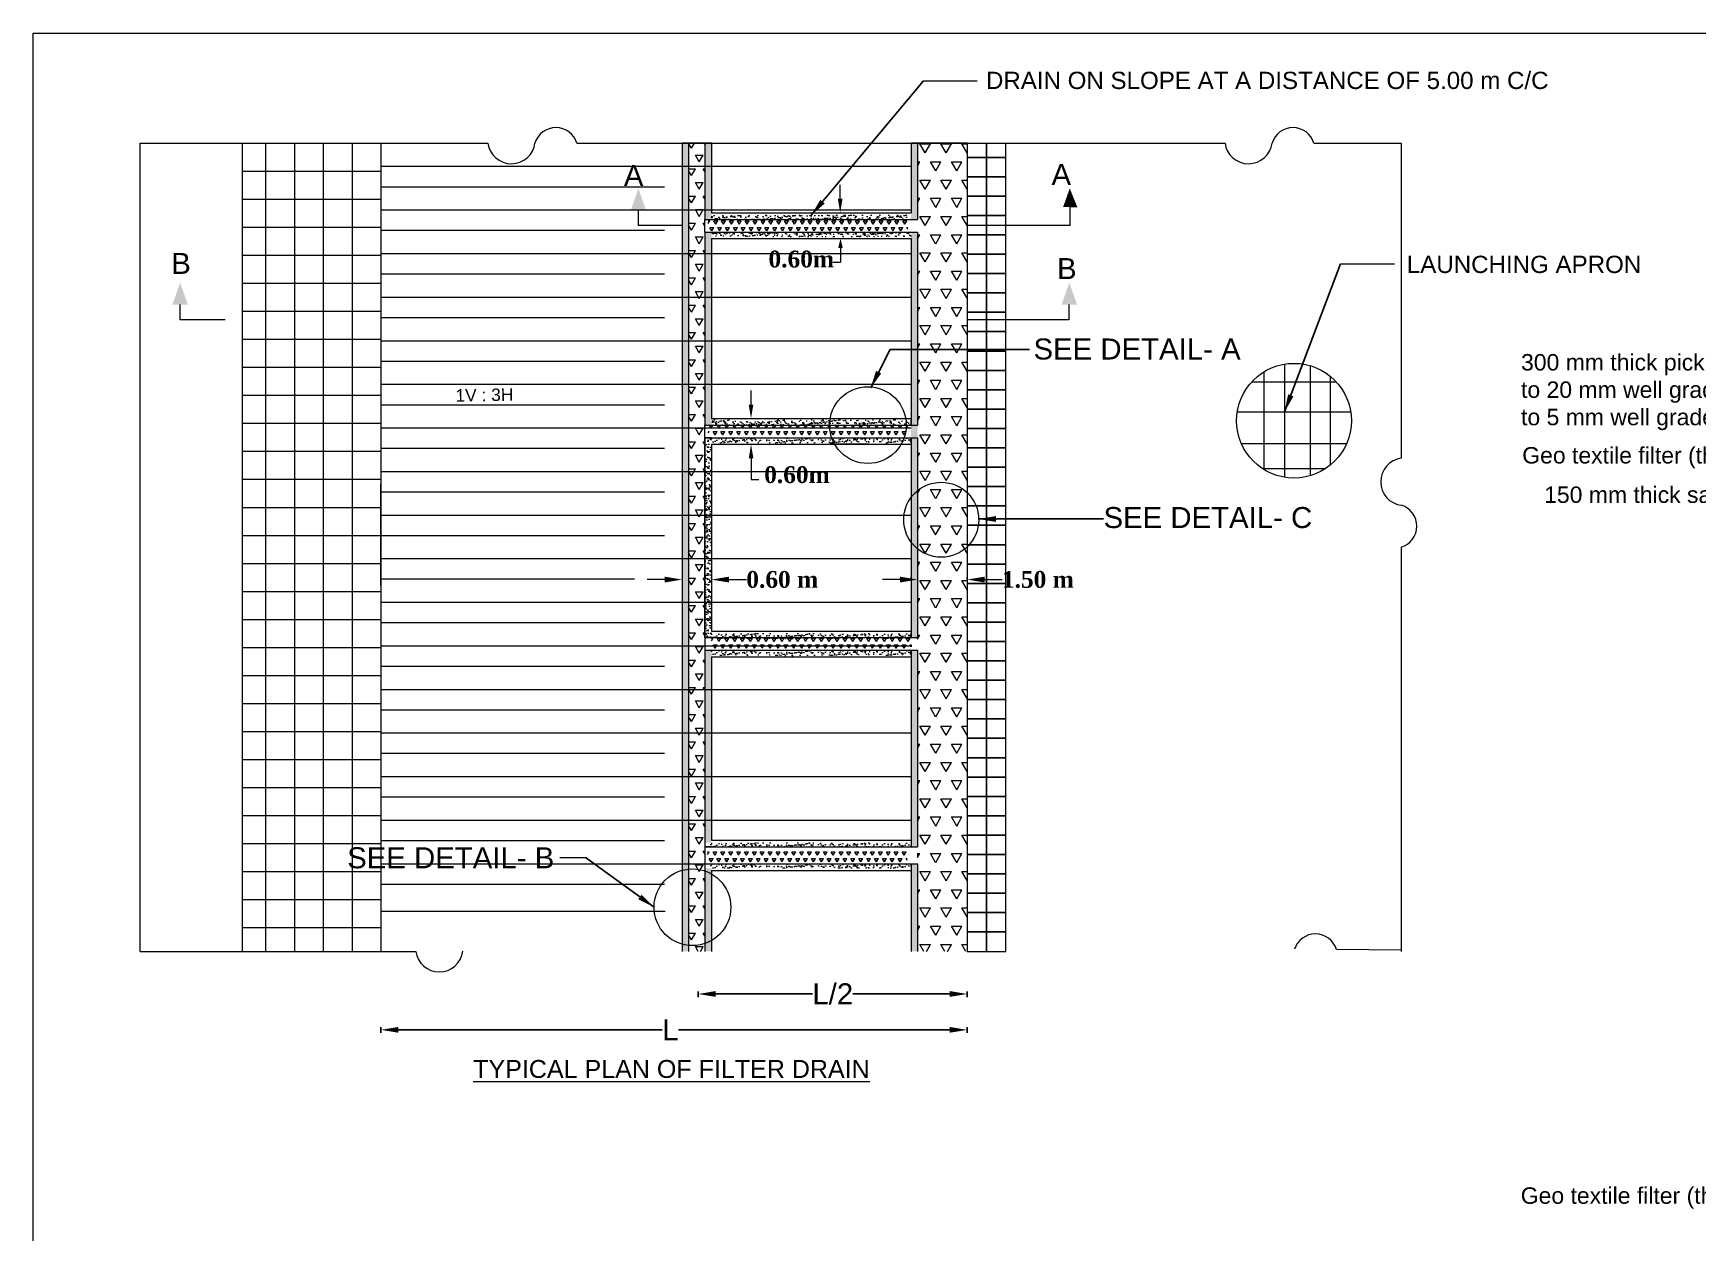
# Model space of a CAD drawing. Header units: inches. Extents: x 15 to 141071, y -30183 to 14738.
# Drawn here: x 69816.9 to 69911.9, y -8765.4 to -8696.9 of the extents above; entities that cross this region are included whole.
import ezdxf

# ---------------------------------------------------------------- set-up
doc = ezdxf.new("R2010")
doc.units = ezdxf.units.IN
doc.header["$MEASUREMENT"] = 0
doc.header["$PDMODE"] = 3
doc.layers.add('LINE', color=7, linetype='Continuous')
doc.layers.add('Long Section Labels', color=7, linetype='Continuous', lineweight=9)
doc.styles.get("Standard").update_dxf_attribs({"font": 'arial.ttf'})
doc.dimstyles.get("Standard").update_dxf_attribs({"dimtxt": 0.18, "dimasz": 0.18, "dimexe": 0.18, "dimexo": 0.0625, "dimgap": 0.09, "dimtad": 0, "dimtih": 1, "dimtoh": 1, "dimdec": 4, "dimzin": 0, "dimdsep": 46, "dimtxsty": 'Standard', "dimcen": 0.09, "dimadec": 0, "dimazin": 0, "dimtfac": 1, "dimtdec": 4, "dimtofl": 0, "dimtmove": 0, "dimatfit": 3, "dimfxl": 1, "dimtolj": 1, "dimtzin": 0, "dimarcsym": 0})
pattern_1 = [(37.5, (67136.00167, -7006.70505), (-0.010078937, 0.308291803), [0, -0.2432, 0, -0.272, 0, -0.26]), (7.5, (67136.00167, -7006.70505), (0.283164273, 0.45154337), [0, -0.1312, 0, -0.2192, 0, -0.084]), (327.5, (67135.80487, -7006.70505), (0.498262698, 0.000905449), [0, -0.08, 0, -0.288, 0, -0.376]), (317.5, (67135.80487, -7006.70505), (0.480980257, 0.14042809), [0, -0.04, 0, -0.1888, 0, -0.216])]

# ---------------------------------------------------------------- blocks, each defined once
blk = doc.blocks.new('*D191')
at = {"layer": 'Defpoints', "color": 0, "linetype": 'ByBlock', "ltscale": 0.5, "transparency": 16777216}
for p in [(69836.719, -8749.372), (69870.2, -8749.372), (69836.719, -8753.855)]:
    blk.add_point(p, dxfattribs=at)
at = {"layer": 'LINE', "color": 0, "lineweight": -2, "ltscale": 0.5, "transparency": 16777216}
for p, q in [((69836.719, -8753.705), (69836.719, -8754.035)), ((69870.2, -8753.705), (69870.2, -8754.035)), ((69837.719, -8753.855), (69852.79, -8753.855)), ((69869.2, -8753.855), (69853.72, -8753.855))]:
    blk.add_line(p, q, dxfattribs=at)
at = {"layer": 'LINE', "color": 0, "linetype": 'ByBlock', "ltscale": 0.5, "transparency": 16777216}
for points in [[(69837.719, -8753.688), (69837.719, -8754.021), (69836.719, -8753.855)], [(69869.2, -8753.688), (69869.2, -8754.021), (69870.2, -8753.855)]]:
    blk.add_solid(points, dxfattribs=at)
at = {"layer": 'LINE', "color": 0, "linetype": 'ByBlock', "lineweight": 20, "ltscale": 0.5, "transparency": 16777216, "insert": (69853.255, -8753.855), "char_height": 0.85, "attachment_point": 5}
blk.add_mtext('\\A1;{\\H1.412x;L}', dxfattribs=at)
blk = doc.blocks.new('*D192')
at = {"layer": 'Defpoints', "color": 0, "linetype": 'ByBlock', "ltscale": 0.5, "transparency": 16777216}
for p in [(69870.205, -8747.324), (69854.844, -8749.372), (69854.844, -8751.807)]:
    blk.add_point(p, dxfattribs=at)
at = {"layer": 'LINE', "color": 0, "lineweight": -2, "ltscale": 0.5, "transparency": 16777216}
for p, q in [((69854.844, -8751.657), (69854.844, -8751.987)), ((69855.844, -8751.807), (69861.375, -8751.807)), ((69869.205, -8751.807), (69863.675, -8751.807)), ((69870.205, -8751.657), (69870.205, -8751.987))]:
    blk.add_line(p, q, dxfattribs=at)
at = {"layer": 'LINE', "color": 0, "linetype": 'ByBlock', "ltscale": 0.5, "transparency": 16777216}
for points in [[(69855.844, -8751.64), (69855.844, -8751.973), (69854.844, -8751.807)], [(69869.205, -8751.64), (69869.205, -8751.973), (69870.205, -8751.807)]]:
    blk.add_solid(points, dxfattribs=at)
at = {"layer": 'LINE', "color": 0, "linetype": 'ByBlock', "lineweight": 20, "ltscale": 0.5, "transparency": 16777216, "insert": (69862.525, -8751.807), "char_height": 0.85, "attachment_point": 5}
blk.add_mtext('\\A1;{\\H1.412x;L/2}', dxfattribs=at)

msp = doc.modelspace()

# ---------------------------------------------------------------- hatches: boundary and pattern name
at = {"linetype": 'Continuous', "lineweight": 20, "ltscale": 0.5}
h = msp.add_hatch(dxfattribs=at)
h.set_pattern_fill('AR-SAND', color=0, scale=0.16)
h.set_pattern_definition(pattern_1)
h.paths.add_polyline_path([(69854.285845, -8703.215807), (69854.285845, -8749.372011), (69853.921078, -8749.372011), (69853.921078, -8703.215807)])
h = msp.add_hatch(dxfattribs=at)
h.set_pattern_fill('TRIANG', color=0, scale=2.4)
h.set_pattern_definition([(60, (67136.0017, -7006.70505), (-0.45, 0.77942286), [0.45, -0.45]), (120, (67136.0017, -7006.70505), (-0.9, 5e-10), [0.45, -0.45]), (0, (67135.7767, -7006.3153), (0.45, 0.77942286), [0.45, -0.45])])
h.paths.add_polyline_path([(69855.223954, -8749.372011), (69854.285845, -8749.372011), (69854.285845, -8703.215807), (69855.223954, -8703.215807)])
h = msp.add_hatch(dxfattribs=at)
h.set_pattern_fill('AR-SAND', color=0, scale=0.16)
h.set_pattern_definition(pattern_1)
h.paths.add_polyline_path([(69855.601078, -8708.292824), (69855.223954, -8708.292824), (69855.223954, -8719.320037), (69855.601078, -8719.320037)])
h.paths.add_polyline_path([(69855.223954, -8707.572824), (69855.601078, -8707.572824), (69855.601078, -8703.215807), (69855.223954, -8703.215807)])
h.paths.add_polyline_path([(69855.601078, -8744.629138), (69855.223954, -8744.629138), (69855.223954, -8749.372011), (69855.601078, -8749.372011)])
h.paths.add_polyline_path([(69855.223954, -8743.167322), (69855.601078, -8743.167322), (69855.601078, -8732.175498), (69855.223954, -8732.175498)])
h = msp.add_hatch(dxfattribs=at)
h.set_pattern_fill('AR-SAND', color=0, scale=0.16)
h.set_pattern_definition([(37.5, (67149.08132, -7006.70505), (-0.010078937, 0.308291803), [0, -0.2432, 0, -0.272, 0, -0.26]), (7.5, (67149.08132, -7006.70505), (0.283164273, 0.45154337), [0, -0.1312, 0, -0.2192, 0, -0.084]), (327.5, (67148.88452, -7006.70505), (0.498262698, 0.000905449), [0, -0.08, 0, -0.288, 0, -0.376]), (317.5, (67148.88452, -7006.70505), (0.480980257, 0.14042809), [0, -0.04, 0, -0.1888, 0, -0.216])])
h.paths.add_polyline_path([(69867.000729, -8707.572824), (69867.365496, -8707.572824), (69867.365496, -8703.215807), (69867.000729, -8703.215807)])
h.paths.add_polyline_path([(69867.000729, -8731.455498), (69867.365496, -8731.455498), (69867.365496, -8708.292824), (69867.000729, -8708.292824)])
h.paths.add_polyline_path([(69867.365496, -8744.373379), (69867.000729, -8744.373379), (69867.000729, -8749.372011), (69867.365496, -8749.372011)])
h.paths.add_polyline_path([(69867.000729, -8743.407322), (69867.365496, -8743.407322), (69867.365496, -8732.175498), (69867.000729, -8732.175498)])
h = msp.add_hatch(dxfattribs=at)
h.set_pattern_fill('TRIANG', color=0, scale=3.2)
h.set_pattern_definition([(60, (67136.0017, -7006.705), (-0.6, 1.0392305), [0.6, -0.6]), (120, (67136.0017, -7006.705), (-1.2, 7e-10), [0.6, -0.6]), (0, (67135.7017, -7006.1854), (0.6, 1.03923048), [0.6, -0.6])])
h.paths.add_polyline_path([(69867.365496, -8703.215807), (69867.365496, -8749.372011), (69870.19973, -8749.372011), (69870.19973, -8703.215807)])
h = msp.add_hatch(dxfattribs=at)
h.set_pattern_fill('TRIANG', color=0, scale=1.2)
h.set_pattern_definition([(60, (67135.81432, -7006.75186), (-0.225, 0.38971143), [0.225, -0.225]), (120, (67135.81432, -7006.75186), (-0.45, 3e-10), [0.225, -0.225]), (0, (67135.70182, -7006.557), (0.225, 0.38971143), [0.225, -0.225])])
h.paths.add_polyline_path([(69855.413728, -8707.619639), (69866.81338, -8707.619639), (69866.81338, -8708.339639), (69855.413728, -8708.339639)])
h = msp.add_hatch(dxfattribs=at)
h.set_pattern_fill('AR-SAND', color=0, scale=0.16)
h.set_pattern_definition(pattern_1)
h.paths.add_polyline_path([(69855.601078, -8707.326767), (69867.000729, -8707.326767), (69867.000729, -8707.572824), (69855.601078, -8707.572824)])
h = msp.add_hatch(dxfattribs=at)
h.set_pattern_fill('AR-SAND', color=0, scale=0.16)
h.set_pattern_definition(pattern_1)
h.paths.add_polyline_path([(69855.601078, -8708.292824), (69867.000729, -8708.292824), (69867.000729, -8708.548583), (69855.601078, -8708.548583)])
h = msp.add_hatch(dxfattribs=at)
h.set_pattern_fill('TRIANG,_O', color=0, scale=1.2)
h.set_pattern_definition([(60, (67136.00167, -7006.70505), (-0.225, 0.38971143), [0.225, -0.225]), (120, (67136.00167, -7006.70505), (-0.45, 3e-10), [0.225, -0.225]), (0, (67135.88917, -7006.5102), (0.225, 0.38971143), [0.225, -0.225])])
h.paths.add_polyline_path([(69855.414529, -8719.298529), (69866.814181, -8719.298529), (69866.814181, -8720.018529), (69855.414529, -8720.018529)])
h = msp.add_hatch(dxfattribs=at)
h.set_pattern_fill('AR-SAND', color=0, scale=0.16)
h.set_pattern_definition(pattern_1)
h.paths.add_polyline_path([(69855.601078, -8719.012482), (69867.000729, -8719.012482), (69867.000729, -8719.320037), (69855.601078, -8719.320037)])
h = msp.add_hatch(dxfattribs=at)
h.set_pattern_fill('AR-SAND', color=0, scale=0.16)
h.set_pattern_definition(pattern_1)
h.paths.add_polyline_path([(69855.601078, -8720.040037), (69855.223954, -8720.040037), (69855.223954, -8731.455498), (69855.601078, -8731.455498)])
h = msp.add_hatch(dxfattribs=at)
h.set_pattern_fill('AR-SAND', color=0, scale=0.16)
h.set_pattern_definition(pattern_1)
h.paths.add_polyline_path([(69855.601078, -8720.040037), (69867.000729, -8720.040037), (69867.000729, -8720.336782), (69855.601078, -8720.336782)])
h = msp.add_hatch(dxfattribs=at)
h.set_pattern_fill('AR-SAND', color=0, scale=0.16)
h.set_pattern_definition([(37.5, (67136.00167, -7017.87445), (-0.010078937, 0.308291803), [0, -0.2432, 0, -0.272, 0, -0.26]), (7.5, (67136.00167, -7017.87445), (0.283164273, 0.45154337), [0, -0.1312, 0, -0.2192, 0, -0.084]), (327.5, (67135.80487, -7017.87445), (0.498262698, 0.000905449), [0, -0.08, 0, -0.288, 0, -0.376]), (317.5, (67135.80487, -7017.87445), (0.480980257, 0.14042809), [0, -0.04, 0, -0.1888, 0, -0.216])])
h.paths.add_polyline_path([(69855.601078, -8731.209441), (69867.000729, -8731.209441), (69867.000729, -8731.506186), (69855.601078, -8731.506186)])
h = msp.add_hatch(dxfattribs=at)
h.set_pattern_fill('TRIANG', color=0, scale=1.2)
h.set_pattern_definition([(60, (67136.00167, -7030.58772), (-0.225, 0.38971143), [0.225, -0.225]), (120, (67136.00167, -7030.58772), (-0.45, 3e-10), [0.225, -0.225]), (0, (67135.88917, -7030.39287), (0.225, 0.38971143), [0.225, -0.225])])
h.paths.add_polyline_path([(69855.601078, -8731.455498), (69867.000729, -8731.455498), (69867.000729, -8732.175498), (69855.601078, -8732.175498)])
h = msp.add_hatch(dxfattribs=at)
h.set_pattern_fill('AR-SAND', color=0, scale=0.16)
h.set_pattern_definition([(37.5, (67136.00167, -7018.8405), (-0.010078937, 0.308291803), [0, -0.2432, 0, -0.272, 0, -0.26]), (7.5, (67136.00167, -7018.8405), (0.283164273, 0.45154337), [0, -0.1312, 0, -0.2192, 0, -0.084]), (327.5, (67135.80487, -7018.8405), (0.498262698, 0.000905449), [0, -0.08, 0, -0.288, 0, -0.376]), (317.5, (67135.80487, -7018.8405), (0.480980257, 0.14042809), [0, -0.04, 0, -0.1888, 0, -0.216])])
h.paths.add_polyline_path([(69855.601078, -8732.175498), (69867.000729, -8732.175498), (69867.000729, -8732.472243), (69855.601078, -8732.472243)])
h = msp.add_hatch(dxfattribs=at)
h.set_pattern_fill('AR-SAND', color=0, scale=0.16)
h.set_pattern_definition([(37.5, (67136.00167, -7029.83233), (-0.010078937, 0.308291803), [0, -0.2432, 0, -0.272, 0, -0.26]), (7.5, (67136.00167, -7029.83233), (0.283164273, 0.45154337), [0, -0.1312, 0, -0.2192, 0, -0.084]), (327.5, (67135.80487, -7029.83233), (0.498262698, 0.000905449), [0, -0.08, 0, -0.288, 0, -0.376]), (317.5, (67135.80487, -7029.83233), (0.480980257, 0.14042809), [0, -0.04, 0, -0.1888, 0, -0.216])])
h.paths.add_polyline_path([(69855.601078, -8743.167322), (69867.000729, -8743.167322), (69866.812167, -8743.407322), (69855.412516, -8743.407322)])
h = msp.add_hatch(dxfattribs=at)
h.set_pattern_fill('TRIANG', color=0, scale=1.2)
h.set_pattern_definition([(60, (67135.7745, -7042.7856), (-0.225, 0.38971143), [0.225, -0.225]), (120, (67135.7745, -7042.7856), (-0.45, 3e-10), [0.225, -0.225]), (0, (67135.662, -7042.59075), (0.225, 0.38971143), [0.225, -0.225])])
h.paths.add_polyline_path([(69855.37392, -8743.653379), (69866.773571, -8743.653379), (69866.773571, -8744.373379), (69855.37392, -8744.373379)])
h = msp.add_hatch(dxfattribs=at)
h.set_pattern_fill('AR-SAND', color=0, scale=0.16)
h.set_pattern_definition([(37.5, (67136.00167, -7031.0384), (-0.010078937, 0.308291803), [0, -0.2432, 0, -0.272, 0, -0.26]), (7.5, (67136.00167, -7031.0384), (0.283164273, 0.45154337), [0, -0.1312, 0, -0.2192, 0, -0.084]), (327.5, (67135.80487, -7031.0384), (0.498262698, 0.000905449), [0, -0.08, 0, -0.288, 0, -0.376]), (317.5, (67135.80487, -7031.0384), (0.480980257, 0.14042809), [0, -0.04, 0, -0.1888, 0, -0.216])])
h.paths.add_polyline_path([(69855.601078, -8744.373379), (69867.000729, -8744.373379), (69866.812167, -8744.613379), (69855.412516, -8744.613379)])

# ---------------------------------------------------------------- linework, layer by layer
at = {"color": 0, "linetype": 'Continuous', "lineweight": 20, "ltscale": 0.5}
for p, q in [((69867.700824, -8699.652078), (69870.780883, -8699.652078)), ((69822.969957, -8703.215807), (69842.830478, -8703.215807)), ((69822.969957, -8725.304284), (69822.969957, -8703.215807)), ((69828.79849, -8703.215807), (69828.79849, -8749.372011)), ((69830.131534, -8703.215807), (69830.131534, -8749.372011)), ((69831.778482, -8703.215807), (69831.778482, -8749.372011)), ((69833.425431, -8703.215807), (69833.425431, -8749.372011)), ((69833.425431, -8703.215807), (69833.425431, -8749.372011)), ((69835.07238, -8703.215807), (69835.07238, -8749.372011)), ((69836.719329, -8703.215807), (69836.719329, -8749.372011)), ((69847.910459, -8703.215807), (69884.928533, -8703.215807)), ((69853.921078, -8703.215807), (69853.921078, -8749.372011)), ((69855.601078, -8703.215807), (69853.921078, -8703.215807)), ((69854.285845, -8703.215807), (69853.921078, -8703.215807)), ((69854.285845, -8703.215807), (69854.285845, -8749.372011)), ((69855.223954, -8703.215807), (69854.285845, -8703.215807)), ((69855.223954, -8703.215807), (69855.223954, -8707.572824)), ((69855.601078, -8703.215807), (69855.223954, -8703.215807)), ((69855.601078, -8703.215807), (69855.601078, -8707.196824)), ((69867.000729, -8703.215807), (69867.000729, -8707.196824)), ((69870.19973, -8703.215807), (69867.000729, -8703.215807)), ((69867.365496, -8703.215807), (69867.365496, -8707.572824)), ((69870.19973, -8703.215807), (69870.19973, -8749.372011)), ((69890.008514, -8703.215807), (69894.998762, -8703.215807)), ((69894.998762, -8703.215807), (69894.998762, -8721.213927)), ((69828.79849, -8704.815807), (69836.719329, -8704.815807)), ((69862.949284, -8706.396824), (69862.949284, -8705.596824)), ((69828.79849, -8706.415807), (69836.719329, -8706.415807)), ((69851.405395, -8707.059279), (69851.405395, -8707.924598)), ((69876.083164, -8707.924598), (69876.083164, -8706.869965)), ((69828.79849, -8708.015807), (69836.719329, -8708.015807)), ((69853.921078, -8707.924598), (69851.405395, -8707.924598)), ((69855.223954, -8707.572824), (69867.365496, -8707.572824)), ((69855.223954, -8708.292824), (69855.223954, -8707.572824)), ((69855.601078, -8707.196824), (69867.000729, -8707.196824)), ((69876.083164, -8707.924598), (69870.19973, -8707.924598)), ((69855.223954, -8708.292824), (69867.365496, -8708.292824)), ((69855.223954, -8708.292824), (69855.223954, -8719.320037)), ((69855.601078, -8708.668824), (69855.601078, -8718.944037)), ((69855.601078, -8708.668824), (69867.000729, -8708.668824)), ((69867.000729, -8708.668824), (69867.000729, -8719.320037)), ((69867.365496, -8708.292824), (69867.365496, -8719.320037)), ((69828.79849, -8709.615807), (69836.719329, -8709.615807)), ((69862.965173, -8709.209767), (69862.965173, -8710.009767)), ((69862.524072, -8710.009767), (69862.965173, -8710.009767)), ((69891.532994, -8710.102418), (69894.613054, -8710.102418)), ((69828.79849, -8711.215807), (69836.719329, -8711.215807)), ((69825.231607, -8712.435898), (69825.231607, -8713.301217)), ((69828.79849, -8712.815807), (69836.719329, -8712.815807)), ((69876.016498, -8712.435898), (69876.016498, -8713.301217)), ((69827.813957, -8713.301217), (69825.231607, -8713.301217)), ((69876.016498, -8713.301217), (69870.19973, -8713.301217)), ((69828.79849, -8714.415807), (69836.719329, -8714.415807)), ((69828.79849, -8716.015807), (69836.719329, -8716.015807)), ((69887.146853, -8716.27992), (69887.146853, -8721.858099)), ((69888.332321, -8715.836018), (69888.332321, -8722.302001)), ((69889.785428, -8715.923405), (69889.785428, -8722.214615)), ((69890.932641, -8716.525066), (69890.932641, -8721.612953)), ((69857.857786, -8718.144037), (69857.857786, -8717.344037)), ((69886.463231, -8716.841968), (69891.270926, -8716.841968)), ((69828.79849, -8717.615807), (69836.719329, -8717.615807)), ((69828.79849, -8719.215807), (69836.719329, -8719.215807)), ((69855.223954, -8719.320037), (69867.365496, -8719.320037)), ((69855.223954, -8720.040037), (69855.223954, -8719.320037)), ((69855.601078, -8718.944037), (69867.000729, -8718.944037)), ((69867.000729, -8719.320037), (69867.000729, -8719.012482)), ((69885.630778, -8718.554657), (69892.103379, -8718.554657)), ((69855.223954, -8720.040037), (69867.365496, -8720.040037)), ((69855.223954, -8720.040037), (69855.223954, -8749.372011)), ((69855.601078, -8720.040037), (69855.223954, -8720.040037)), ((69855.223954, -8731.455498), (69855.223954, -8720.040037)), ((69855.601078, -8720.416037), (69855.601078, -8731.079498)), ((69855.601078, -8720.416037), (69867.000729, -8720.416037)), ((69864.594325, -8720.416037), (69862.337921, -8720.416037)), ((69867.000729, -8720.040037), (69867.000729, -8731.455498)), ((69867.000729, -8720.292824), (69867.000729, -8720.040037)), ((69867.000729, -8720.336782), (69867.000729, -8720.040037)), ((69867.365496, -8720.040037), (69867.365496, -8731.543894)), ((69891.866794, -8720.388064), (69885.867363, -8720.388064)), ((69828.79849, -8720.815807), (69836.719329, -8720.815807)), ((69857.857786, -8721.216037), (69857.857786, -8722.419885)), ((69890.645179, -8721.821564), (69887.088977, -8721.821564)), ((69828.79849, -8722.415807), (69836.719329, -8722.415807)), ((69836.719329, -8728.481909), (69836.719329, -8722.669684)), ((69857.857786, -8722.419885), (69858.298886, -8722.419885)), ((69828.79849, -8724.015807), (69836.719329, -8724.015807)), ((69822.969957, -8749.372011), (69822.969957, -8725.304284)), ((69828.79849, -8725.615807), (69836.719329, -8725.615807)), ((69867.000729, -8726.343909), (69867.000729, -8726.95191)), ((69870.19973, -8726.343909), (69870.19973, -8726.95191)), ((69894.998762, -8726.293909), (69894.998762, -8749.372011)), ((69828.79849, -8727.215807), (69836.719329, -8727.215807)), ((69855.601078, -8728.091842), (69855.601078, -8727.997842)), ((69867.000729, -8728.091842), (69867.000729, -8727.997842)), ((69870.19973, -8728.091842), (69870.19973, -8727.997842)), ((69828.79849, -8728.815807), (69836.719329, -8728.815807)), ((69852.921078, -8728.141842), (69851.921078, -8728.141842)), ((69856.601078, -8728.141842), (69857.601078, -8728.141842)), ((69866.365496, -8728.141842), (69865.365496, -8728.141842)), ((69871.19973, -8728.141842), (69872.19973, -8728.141842)), ((69828.79849, -8730.415807), (69836.719329, -8730.415807)), ((69855.223954, -8731.455498), (69867.365496, -8731.455498)), ((69855.601078, -8731.455498), (69855.223954, -8731.455498)), ((69855.601078, -8731.079498), (69867.000729, -8731.079498)), ((69867.000729, -8731.455498), (69867.000729, -8731.209441)), ((69867.000729, -8731.455498), (69867.000729, -8731.209441)), ((69828.79849, -8732.015807), (69836.719329, -8732.015807)), ((69855.223954, -8732.175498), (69867.365496, -8732.175498)), ((69855.601078, -8732.431257), (69855.601078, -8732.431257)), ((69855.601078, -8732.551498), (69867.000729, -8732.551498)), ((69855.601078, -8732.551498), (69855.601078, -8743.031322)), ((69867.000729, -8731.872974), (69867.000729, -8731.979599)), ((69867.000729, -8731.979599), (69867.000729, -8731.872974)), ((69867.000729, -8732.175498), (69867.000729, -8743.407322)), ((69867.000729, -8732.292824), (69867.000729, -8732.175498)), ((69867.000729, -8732.431257), (69867.000729, -8732.175498)), ((69867.000729, -8732.431257), (69867.000729, -8732.175498)), ((69867.365496, -8732.175498), (69867.365496, -8743.407322)), ((69828.79849, -8733.615807), (69836.719329, -8733.615807)), ((69828.79849, -8735.215807), (69836.719329, -8735.215807)), ((69828.79849, -8736.815807), (69836.719329, -8736.815807)), ((69828.79849, -8738.415807), (69836.719329, -8738.415807)), ((69828.79849, -8740.015807), (69836.719329, -8740.015807)), ((69828.79849, -8741.615807), (69836.719329, -8741.615807)), ((69828.79849, -8743.215807), (69836.719329, -8743.215807)), ((69855.601078, -8743.031322), (69867.000729, -8743.031322)), ((69848.479163, -8744.038132), (69846.939083, -8744.038132)), ((69855.223954, -8743.407322), (69867.365496, -8743.407322)), ((69855.601078, -8743.407322), (69855.223954, -8743.407322)), ((69867.000729, -8743.407322), (69867.000729, -8743.332824)), ((69867.365496, -8743.7788), (69867.365496, -8744.01466)), ((69828.79849, -8744.815807), (69836.719329, -8744.815807)), ((69855.223954, -8744.373379), (69867.365496, -8744.373379)), ((69855.601078, -8744.292824), (69855.601078, -8744.292824)), ((69855.601078, -8744.749379), (69855.601078, -8749.372011)), ((69855.601078, -8744.749379), (69867.000729, -8744.749379)), ((69867.000729, -8744.373379), (69867.000729, -8749.372011)), ((69867.000729, -8744.532824), (69867.000729, -8744.373379)), ((69867.365496, -8744.373379), (69867.365496, -8749.372011)), ((69828.79849, -8746.415807), (69836.719329, -8746.415807)), ((69836.719329, -8747.078097), (69852.94795, -8747.078097)), ((69828.79849, -8748.015807), (69836.719329, -8748.015807)), ((69822.969957, -8749.372011), (69838.708493, -8749.372011)), ((69894.998762, -8749.3082), (69891.292065, -8749.260803))]:
    msp.add_line(p, q, dxfattribs=at)
at = {"color": 0, "linetype": 'Continuous', "lineweight": 9, "ltscale": 0.5}
for p, q in [((69836.719329, -8704.541093), (69867.000729, -8704.541093)), ((69836.719329, -8705.705347), (69852.9168, -8705.705347)), ((69836.719329, -8707.030633), (69867.000729, -8707.030633)), ((69836.719329, -8708.194887), (69852.9168, -8708.194887)), ((69836.719329, -8709.520173), (69867.000729, -8709.520173)), ((69836.719329, -8710.684426), (69852.9168, -8710.684426)), ((69836.719329, -8712.009713), (69867.000729, -8712.009713)), ((69836.719329, -8713.173966), (69852.9168, -8713.173966)), ((69836.719329, -8714.499252), (69867.000729, -8714.499252)), ((69836.719329, -8715.663506), (69852.9168, -8715.663506)), ((69836.719329, -8716.988792), (69867.000729, -8716.988792)), ((69836.719329, -8718.153046), (69852.9168, -8718.153046)), ((69836.719329, -8719.478332), (69867.000729, -8719.478332)), ((69836.719329, -8720.642586), (69852.9168, -8720.642586)), ((69836.719329, -8721.967872), (69867.000729, -8721.967872)), ((69836.719329, -8723.132125), (69852.9168, -8723.132125)), ((69836.719329, -8724.457412), (69867.000729, -8724.457412)), ((69836.719329, -8725.621665), (69852.9168, -8725.621665)), ((69836.719329, -8726.941093), (69867.000729, -8726.941093)), ((69836.719329, -8728.105347), (69851.191448, -8728.105347)), ((69836.719329, -8729.430633), (69867.000729, -8729.430633)), ((69836.719329, -8730.594887), (69852.9168, -8730.594887)), ((69836.719329, -8731.920173), (69867.000729, -8731.920173)), ((69836.719329, -8733.084426), (69852.9168, -8733.084426)), ((69836.719329, -8734.409713), (69867.000729, -8734.409713)), ((69836.719329, -8735.573966), (69852.9168, -8735.573966)), ((69836.719329, -8736.899252), (69867.000729, -8736.899252)), ((69836.719329, -8738.063506), (69852.9168, -8738.063506)), ((69836.719329, -8739.388792), (69867.000729, -8739.388792)), ((69836.719329, -8740.553046), (69852.9168, -8740.553046)), ((69836.719329, -8741.878332), (69867.000729, -8741.878332)), ((69836.719329, -8743.042586), (69852.9168, -8743.042586)), ((69836.719329, -8744.367872), (69867.000729, -8744.367872)), ((69836.719329, -8745.532125), (69852.9168, -8745.532125))]:
    msp.add_line(p, q, dxfattribs=at)
at = {"color": 0, "linetype": 'Continuous', "lineweight": -3, "ltscale": 0.5}
msp.add_line((69865.797468, -8714.99938), (69873.762932, -8714.99938), dxfattribs=at)
at = {"color": 0, "linetype": 'Continuous', "lineweight": 20, "ltscale": 0.5}
for points in [[(69870.19973, -8704.029291), (69871.30565, -8704.029291), (69871.30565, -8703.215807)], [(69870.19973, -8703.215807), (69870.19973, -8704.029291)], [(69871.305988, -8704.029291), (69872.411908, -8704.029291), (69872.411908, -8703.215807)], [(69871.305988, -8703.215807), (69871.305988, -8704.029291)], [(69870.19973, -8705.135211), (69871.30565, -8705.135211), (69871.30565, -8704.029291), (69870.19973, -8704.029291), (69870.19973, -8705.135211)], [(69871.305988, -8705.135211), (69872.411908, -8705.135211), (69872.411908, -8704.029291), (69871.305988, -8704.029291), (69871.305988, -8705.135211)], [(69870.19973, -8706.241131), (69871.30565, -8706.241131), (69871.30565, -8705.135211), (69870.19973, -8705.135211), (69870.19973, -8706.241131)], [(69871.305988, -8706.241131), (69872.411908, -8706.241131), (69872.411908, -8705.135211), (69871.305988, -8705.135211), (69871.305988, -8706.241131)], [(69870.19973, -8707.347051), (69871.30565, -8707.347051), (69871.30565, -8706.241131), (69870.19973, -8706.241131), (69870.19973, -8707.347051)], [(69871.305988, -8707.347051), (69872.411908, -8707.347051), (69872.411908, -8706.241131), (69871.305988, -8706.241131), (69871.305988, -8707.347051)], [(69870.19973, -8708.452971), (69871.30565, -8708.452971), (69871.30565, -8707.347051), (69870.19973, -8707.347051), (69870.19973, -8708.452971)], [(69871.305988, -8708.452971), (69872.411908, -8708.452971), (69872.411908, -8707.347051), (69871.305988, -8707.347051), (69871.305988, -8708.452971)], [(69870.19973, -8709.558891), (69871.30565, -8709.558891), (69871.30565, -8708.452971), (69870.19973, -8708.452971), (69870.19973, -8709.558891)], [(69871.305988, -8709.558891), (69872.411908, -8709.558891), (69872.411908, -8708.452971), (69871.305988, -8708.452971), (69871.305988, -8709.558891)], [(69870.19973, -8710.664811), (69871.30565, -8710.664811), (69871.30565, -8709.558891), (69870.19973, -8709.558891), (69870.19973, -8710.664811)], [(69871.305988, -8710.664811), (69872.411908, -8710.664811), (69872.411908, -8709.558891), (69871.305988, -8709.558891), (69871.305988, -8710.664811)], [(69870.19973, -8711.770731), (69871.30565, -8711.770731), (69871.30565, -8710.664811), (69870.19973, -8710.664811), (69870.19973, -8711.770731)], [(69871.305988, -8711.770731), (69872.411908, -8711.770731), (69872.411908, -8710.664811), (69871.305988, -8710.664811), (69871.305988, -8711.770731)], [(69870.19973, -8712.876651), (69871.30565, -8712.876651), (69871.30565, -8711.770731), (69870.19973, -8711.770731), (69870.19973, -8712.876651)], [(69871.305988, -8712.876651), (69872.411908, -8712.876651), (69872.411908, -8711.770731), (69871.305988, -8711.770731), (69871.305988, -8712.876651)], [(69870.19973, -8713.982571), (69871.30565, -8713.982571), (69871.30565, -8712.876651), (69870.19973, -8712.876651), (69870.19973, -8713.982571)], [(69871.305988, -8713.982571), (69872.411908, -8713.982571), (69872.411908, -8712.876651), (69871.305988, -8712.876651), (69871.305988, -8713.982571)], [(69870.19973, -8715.088491), (69871.30565, -8715.088491), (69871.30565, -8713.982571), (69870.19973, -8713.982571), (69870.19973, -8715.088491)], [(69871.305988, -8715.088491), (69872.411908, -8715.088491), (69872.411908, -8713.982571), (69871.305988, -8713.982571), (69871.305988, -8715.088491)], [(69870.19973, -8716.194411), (69871.30565, -8716.194411), (69871.30565, -8715.088491), (69870.19973, -8715.088491), (69870.19973, -8716.194411)], [(69871.305988, -8716.194411), (69872.411908, -8716.194411), (69872.411908, -8715.088491), (69871.305988, -8715.088491), (69871.305988, -8716.194411)], [(69870.19973, -8717.300331), (69871.30565, -8717.300331), (69871.30565, -8716.194411), (69870.19973, -8716.194411), (69870.19973, -8717.300331)], [(69871.305988, -8717.300331), (69872.411908, -8717.300331), (69872.411908, -8716.194411), (69871.305988, -8716.194411), (69871.305988, -8717.300331)], [(69870.19973, -8718.406251), (69871.30565, -8718.406251), (69871.30565, -8717.300331), (69870.19973, -8717.300331), (69870.19973, -8718.406251)], [(69871.305988, -8718.406251), (69872.411908, -8718.406251), (69872.411908, -8717.300331), (69871.305988, -8717.300331), (69871.305988, -8718.406251)], [(69870.19973, -8719.512171), (69871.30565, -8719.512171), (69871.30565, -8718.406251), (69870.19973, -8718.406251), (69870.19973, -8719.512171)], [(69871.305988, -8719.512171), (69872.411908, -8719.512171), (69872.411908, -8718.406251), (69871.305988, -8718.406251), (69871.305988, -8719.512171)], [(69870.19973, -8720.618091), (69871.30565, -8720.618091), (69871.30565, -8719.512171), (69870.19973, -8719.512171), (69870.19973, -8720.618091)], [(69871.305988, -8720.618091), (69872.411908, -8720.618091), (69872.411908, -8719.512171), (69871.305988, -8719.512171), (69871.305988, -8720.618091)], [(69870.19973, -8721.724011), (69871.30565, -8721.724011), (69871.30565, -8720.618091), (69870.19973, -8720.618091), (69870.19973, -8721.724011)], [(69871.305988, -8721.724011), (69872.411908, -8721.724011), (69872.411908, -8720.618091), (69871.305988, -8720.618091), (69871.305988, -8721.724011)], [(69870.19973, -8722.829931), (69871.30565, -8722.829931), (69871.30565, -8721.724011), (69870.19973, -8721.724011), (69870.19973, -8722.829931)], [(69871.305988, -8722.829931), (69872.411908, -8722.829931), (69872.411908, -8721.724011), (69871.305988, -8721.724011), (69871.305988, -8722.829931)], [(69870.19973, -8723.935851), (69871.30565, -8723.935851), (69871.30565, -8722.829931), (69870.19973, -8722.829931), (69870.19973, -8723.935851)], [(69871.305988, -8723.935851), (69872.411908, -8723.935851), (69872.411908, -8722.829931), (69871.305988, -8722.829931), (69871.305988, -8723.935851)], [(69870.19973, -8725.041771), (69871.30565, -8725.041771), (69871.30565, -8723.935851), (69870.19973, -8723.935851), (69870.19973, -8725.041771)], [(69871.305988, -8725.041771), (69872.411908, -8725.041771), (69872.411908, -8723.935851), (69871.305988, -8723.935851), (69871.305988, -8725.041771)], [(69870.19973, -8726.147691), (69871.30565, -8726.147691), (69871.30565, -8725.041771), (69870.19973, -8725.041771), (69870.19973, -8726.147691)], [(69871.305988, -8726.147691), (69872.411908, -8726.147691), (69872.411908, -8725.041771), (69871.305988, -8725.041771), (69871.305988, -8726.147691)], [(69870.19973, -8727.253611), (69871.30565, -8727.253611), (69871.30565, -8726.147691), (69870.19973, -8726.147691), (69870.19973, -8727.253611)], [(69871.305988, -8727.253611), (69872.411908, -8727.253611), (69872.411908, -8726.147691), (69871.305988, -8726.147691), (69871.305988, -8727.253611)], [(69870.19973, -8728.359531), (69871.30565, -8728.359531), (69871.30565, -8727.253611), (69870.19973, -8727.253611), (69870.19973, -8728.359531)], [(69871.305988, -8728.359531), (69872.411908, -8728.359531), (69872.411908, -8727.253611), (69871.305988, -8727.253611), (69871.305988, -8728.359531)], [(69870.19973, -8729.465451), (69871.30565, -8729.465451), (69871.30565, -8728.359531), (69870.19973, -8728.359531), (69870.19973, -8729.465451)], [(69871.305988, -8729.465451), (69872.411908, -8729.465451), (69872.411908, -8728.359531), (69871.305988, -8728.359531), (69871.305988, -8729.465451)], [(69870.19973, -8730.571371), (69871.30565, -8730.571371), (69871.30565, -8729.465451), (69870.19973, -8729.465451), (69870.19973, -8730.571371)], [(69871.305988, -8730.571371), (69872.411908, -8730.571371), (69872.411908, -8729.465451), (69871.305988, -8729.465451), (69871.305988, -8730.571371)], [(69870.19973, -8731.677291), (69871.30565, -8731.677291), (69871.30565, -8730.571371), (69870.19973, -8730.571371), (69870.19973, -8731.677291)], [(69871.305988, -8731.677291), (69872.411908, -8731.677291), (69872.411908, -8730.571371), (69871.305988, -8730.571371), (69871.305988, -8731.677291)], [(69870.19973, -8732.783211), (69871.30565, -8732.783211), (69871.30565, -8731.677291), (69870.19973, -8731.677291), (69870.19973, -8732.783211)], [(69871.305988, -8732.783211), (69872.411908, -8732.783211), (69872.411908, -8731.677291), (69871.305988, -8731.677291), (69871.305988, -8732.783211)], [(69870.19973, -8733.889131), (69871.30565, -8733.889131), (69871.30565, -8732.783211), (69870.19973, -8732.783211), (69870.19973, -8733.889131)], [(69871.305988, -8733.889131), (69872.411908, -8733.889131), (69872.411908, -8732.783211), (69871.305988, -8732.783211), (69871.305988, -8733.889131)], [(69870.19973, -8734.995051), (69871.30565, -8734.995051), (69871.30565, -8733.889131), (69870.19973, -8733.889131), (69870.19973, -8734.995051)], [(69871.305988, -8734.995051), (69872.411908, -8734.995051), (69872.411908, -8733.889131), (69871.305988, -8733.889131), (69871.305988, -8734.995051)], [(69870.19973, -8736.100971), (69871.30565, -8736.100971), (69871.30565, -8734.995051), (69870.19973, -8734.995051), (69870.19973, -8736.100971)], [(69871.305988, -8736.100971), (69872.411908, -8736.100971), (69872.411908, -8734.995051), (69871.305988, -8734.995051), (69871.305988, -8736.100971)], [(69870.19973, -8737.206891), (69871.30565, -8737.206891), (69871.30565, -8736.100971), (69870.19973, -8736.100971), (69870.19973, -8737.206891)], [(69871.305988, -8737.206891), (69872.411908, -8737.206891), (69872.411908, -8736.100971), (69871.305988, -8736.100971), (69871.305988, -8737.206891)], [(69870.19973, -8738.312811), (69871.30565, -8738.312811), (69871.30565, -8737.206891), (69870.19973, -8737.206891), (69870.19973, -8738.312811)], [(69871.305988, -8738.312811), (69872.411908, -8738.312811), (69872.411908, -8737.206891), (69871.305988, -8737.206891), (69871.305988, -8738.312811)], [(69870.19973, -8739.418731), (69871.30565, -8739.418731), (69871.30565, -8738.312811), (69870.19973, -8738.312811), (69870.19973, -8739.418731)], [(69871.305988, -8739.418731), (69872.411908, -8739.418731), (69872.411908, -8738.312811), (69871.305988, -8738.312811), (69871.305988, -8739.418731)], [(69870.19973, -8740.524651), (69871.30565, -8740.524651), (69871.30565, -8739.418731), (69870.19973, -8739.418731), (69870.19973, -8740.524651)], [(69871.305988, -8740.524651), (69872.411908, -8740.524651), (69872.411908, -8739.418731), (69871.305988, -8739.418731), (69871.305988, -8740.524651)], [(69870.19973, -8741.630571), (69871.30565, -8741.630571), (69871.30565, -8740.524651), (69870.19973, -8740.524651), (69870.19973, -8741.630571)], [(69871.305988, -8741.630571), (69872.411908, -8741.630571), (69872.411908, -8740.524651), (69871.305988, -8740.524651), (69871.305988, -8741.630571)], [(69870.19973, -8742.736491), (69871.30565, -8742.736491), (69871.30565, -8741.630571), (69870.19973, -8741.630571), (69870.19973, -8742.736491)], [(69871.305988, -8742.736491), (69872.411908, -8742.736491), (69872.411908, -8741.630571), (69871.305988, -8741.630571), (69871.305988, -8742.736491)], [(69870.19973, -8743.842411), (69871.30565, -8743.842411), (69871.30565, -8742.736491), (69870.19973, -8742.736491), (69870.19973, -8743.842411)], [(69871.305988, -8743.842411), (69872.411908, -8743.842411), (69872.411908, -8742.736491), (69871.305988, -8742.736491), (69871.305988, -8743.842411)], [(69870.19973, -8744.948331), (69871.30565, -8744.948331), (69871.30565, -8743.842411), (69870.19973, -8743.842411), (69870.19973, -8744.948331)], [(69871.305988, -8744.948331), (69872.411908, -8744.948331), (69872.411908, -8743.842411), (69871.305988, -8743.842411), (69871.305988, -8744.948331)], [(69870.19973, -8746.054251), (69871.30565, -8746.054251), (69871.30565, -8744.948331), (69870.19973, -8744.948331), (69870.19973, -8746.054251)], [(69871.305988, -8746.054251), (69872.411908, -8746.054251), (69872.411908, -8744.948331), (69871.305988, -8744.948331), (69871.305988, -8746.054251)], [(69870.19973, -8747.160171), (69871.30565, -8747.160171), (69871.30565, -8746.054251), (69870.19973, -8746.054251), (69870.19973, -8747.160171)], [(69871.305988, -8747.160171), (69872.411908, -8747.160171), (69872.411908, -8746.054251), (69871.305988, -8746.054251), (69871.305988, -8747.160171)], [(69870.19973, -8748.266091), (69871.30565, -8748.266091), (69871.30565, -8747.160171), (69870.19973, -8747.160171), (69870.19973, -8748.266091)], [(69871.305988, -8748.266091), (69872.411908, -8748.266091), (69872.411908, -8747.160171), (69871.305988, -8747.160171), (69871.305988, -8748.266091)], [(69870.19973, -8749.372011), (69871.30565, -8749.372011), (69871.30565, -8748.266091), (69870.19973, -8748.266091), (69870.19973, -8749.372011)], [(69871.305988, -8749.372011), (69872.411908, -8749.372011), (69872.411908, -8748.266091), (69871.305988, -8748.266091), (69871.305988, -8749.372011)]]:
    msp.add_lwpolyline(points, dxfattribs=at)
for centre, radius in [((69888.867078, -8719.06901), 3.276919), ((69864.533326, -8719.320037), 2.190603), ((69868.71884, -8724.725274), 2.141904), ((69854.509916, -8746.854516), 2.190603)]:
    msp.add_circle(centre, radius, dxfattribs=at)
for centre, radius, start, end in [((69846.712279, -8703.58336), 1.253288, 17.05388381, 162.71776033), ((69888.810334, -8703.58336), 1.253288, 17.05388381, 162.71776033), ((69844.172716, -8703.039288), 1.353796, 187.49204639, 352.71162831), ((69886.270771, -8703.039288), 1.353796, 187.49204639, 352.71162831), ((69895.175281, -8722.556165), 1.353796, 97.49204976, 262.71163179), ((69894.631209, -8725.095729), 1.253288, 287.05388479, 72.71776363), ((69890.093885, -8749.628356), 1.253288, 17.05388381, 162.71776033), ((69840.050731, -8749.195491), 1.353796, 187.49204639, 352.71162831)]:
    msp.add_arc(centre, radius, start, end, dxfattribs=at)
for points in [[(69850.98598, -8707.059279), (69851.864051, -8707.059279), (69851.423226, -8705.813901)], [(69875.681762, -8706.862577), (69876.498268, -8706.885078), (69876.061465, -8705.802694)], [(69862.81595, -8706.396824), (69863.082617, -8706.396824), (69862.949284, -8707.196824)], [(69862.831839, -8709.209767), (69863.098506, -8709.209767), (69862.965173, -8708.668824)], [(69824.812192, -8712.435898), (69825.690263, -8712.435898), (69825.249438, -8711.19052)], [(69875.597082, -8712.435898), (69876.475153, -8712.435898), (69876.034328, -8711.19052)], [(69857.724452, -8718.144037), (69857.991119, -8718.144037), (69857.857786, -8718.944037)], [(69857.724452, -8721.216037), (69857.991119, -8721.216037), (69857.857786, -8720.416037)], [(69852.921078, -8727.975176), (69852.921078, -8728.308509), (69853.921078, -8728.141842)], [(69856.601078, -8727.975176), (69856.601078, -8728.308509), (69855.601078, -8728.141842)], [(69866.365496, -8727.975176), (69866.365496, -8728.308509), (69867.365496, -8728.141842)], [(69871.19973, -8727.975176), (69871.19973, -8728.308509), (69870.19973, -8728.141842)]]:
    msp.add_solid(points, dxfattribs=at)
at = {"layer": 'Long Section Labels'}
msp.add_lwpolyline([(69816.861532, -8696.944158), (70010.409919, -8696.944158), (70010.409919, -8833.802223), (69816.861532, -8833.802223)], close=True, dxfattribs=at)

# ---------------------------------------------------------------- texts
at = {"color": 0, "linetype": 'Continuous', "lineweight": 20, "ltscale": 0.5}
for s, insert, char_height, width, attachment_point in [('DRAIN ON SLOPE AT A DISTANCE OF 5.00 m C/C', (69887.342033, -8699.140344), 0.98573237, 41.56359224, 2), ('A', (69850.593814, -8704.46565), 1.2, 1.69756113, 1), ('A', (69875.019172, -8704.408429), 1.2, 1.69756113, 1), (' B', (69824.275992, -8709.484077), 1.2, 2.00754081, 1), (' B', (69874.869602, -8709.780623), 1.2, 2.00754081, 1), ('LAUNCHING APRON', (69902.008567, -8709.647204), 0.98573237, 41.56359224, 2), ('SEE DETAIL- A', (69873.99085, -8714.373712), 1.2, 17.97430329, 1), ('SEE DETAIL- C', (69877.988453, -8723.99889), 1.2, 13.19805303, 1), ('SEE DETAIL- B', (69834.789652, -8743.428261), 1.2, 17.97430329, 1), ('                            {\\LTYPICAL PLAN OF FILTER DRAIN}', (69830.859092, -8755.576632), 1.024, 52.36145459, 1)]:
    msp.add_mtext(s, dxfattribs=dict(at, insert=insert, char_height=char_height, width=width, attachment_point=attachment_point))
for s, insert, char_height, attachment_point in [('\\A1;{\\fTimes New Roman|b1|i0|c0|p18;0.60m}', (69860.726385, -8709.846316), 0.96, 5), ('300 mm thick pick jhama chips (40 mm\\Pto 20 mm well graded at top & 20 mm \\Pto 5 mm well graded at bottom) ', (69901.837741, -8715.261427), 0.9384, 1), ('Geo textile filter (thickness >= 3.00 mm)', (69901.906207, -8720.573958), 0.9384, 1), ('\\A1;{\\fTimes New Roman|b1|i0|c0|p18;0.60m}', (69860.48083, -8722.158324), 0.96, 5), ('150 mm thick sand (FM: 1.00 - 1.50 )', (69903.157676, -8722.824442), 0.9384, 1), ('\\A1;{\\fTimes New Roman|b1|i0|c0|p18;\\H1.6x;0.60 m}', (69859.641286, -8728.141842), 0.6, 5), ('\\A1;{\\fTimes New Roman|b1|i0|c0|p18;\\H1.6x;1.50 m}', (69874.239938, -8728.141842), 0.6, 5), ('Geo textile filter (thickness >= 3.00 mm)', (69901.821974, -8762.850483), 0.9384, 1)]:
    msp.add_mtext(s, dxfattribs=dict(at, insert=insert, char_height=char_height, attachment_point=attachment_point))
at = {"color": 0, "linetype": 'Continuous', "lineweight": 20, "ltscale": 0.5, "insert": (69840.968305, -8717.271795), "char_height": 0.7099796, "width": 6.1428997, "attachment_point": 1, "rotation": 0.99672097}
msp.add_mtext('1V : 3H', dxfattribs=at)

# ---------------------------------------------------------------- dimensions: what is measured, and where the dimension line sits
at = {"layer": 'LINE', "color": 0, "linetype": 'ByBlock', "lineweight": 20, "ltscale": 0.5}
for base, p1, p2, text, picture, middle in [((69854.844474, -8751.806742), (69870.205462, -8747.324128), (69854.844474, -8749.372011), '{\\H1.412x;L/2}', '*D192', (69862.524968, -8751.806742)), ((69836.719329, -8753.854624), (69870.19973, -8749.372011), (69836.719329, -8749.372011), '{\\H1.412x;L}', '*D191', (69853.254826, -8753.854624))]:
    dim = msp.add_linear_dim(base=base, p1=p1, p2=p2, text=text, dimstyle='Standard', override={"dimtxt": 0.85, "dimasz": 1, "dimfxl": 0.15, "dimfxlon": 1}, dxfattribs=at)
    dim.commit()
    dim.dimension.update_dxf_attribs({"geometry": picture, "text_midpoint": middle, "dimtype": 160})

# ---------------------------------------------------------------- leaders
at = {"color": 0, "linetype": 'Continuous', "lineweight": 20, "ltscale": 0.5}
for points in [[(69861.300904, -8707.326767), (69867.700824, -8699.652078)], [(69888.332321, -8718.554657), (69891.532994, -8710.102418)], [(69864.69161, -8717.190353), (69865.797468, -8714.99938)], [(69870.839122, -8724.681473), (69877.983193, -8724.678732)], [(69852.319313, -8746.854516), (69848.403227, -8744.009626)]]:
    msp.add_leader(points, dimstyle='Standard', override={"dimtxt": 850, "dimasz": 1, "dimdec": 2, "dimlfac": 0.001, "dimpost": 'm', "dimfxl": 0.15, "dimfxlon": 1}, dxfattribs=at)

doc.saveas('drawing.dxf')
